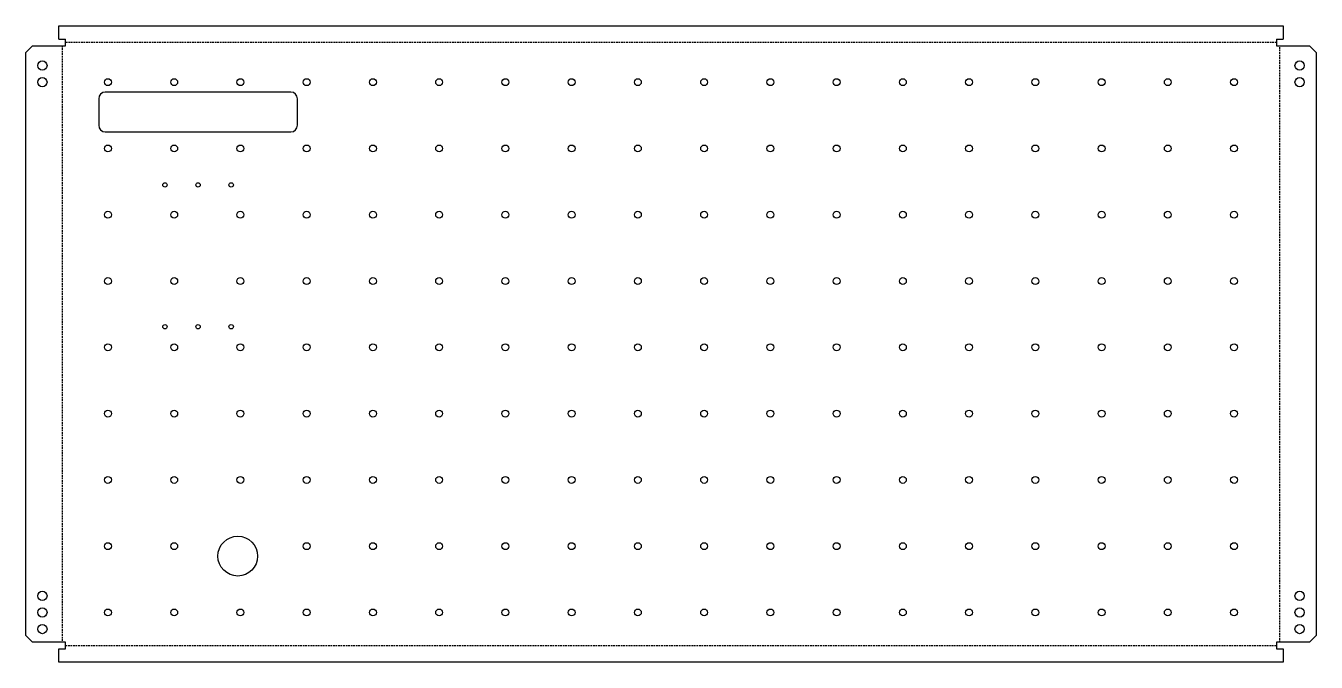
# Model space of a CAD drawing. Header units: millimetres. Extents: x -487 to 487, y -240 to 240.
import ezdxf

# ---------------------------------------------------------------- set-up
doc = ezdxf.new("R2010")
doc.units = ezdxf.units.MM
doc.linetypes.add('HIDDEN', pattern=[1.905, 1.27, -0.635])
doc.layers.add('BEND-DOWN', color=3, linetype='HIDDEN')
doc.layers.add('BEND-UP', color=5, linetype='HIDDEN')

msp = doc.modelspace()

# ---------------------------------------------------------------- linework, layer by layer
for p, q in [((-462, 230), (-462, 240)), ((-462, 240), (462, 240)), ((462, 240), (462, 230)), ((-482, 225), (-487, 220)), ((-482, 225), (-457, 225)), ((-462, 230), (-457, 230)), ((-457, 225), (-457, 230)), ((457, 230), (462, 230)), ((457, 230), (457, 225)), ((457, 225), (482, 225)), ((487, 220), (482, 225)), ((-487, -220), (-487, 220)), ((487, 220), (487, -220)), ((-287, 190), (-427, 190)), ((-432, 185), (-432, 165)), ((-282, 165), (-282, 185)), ((-427, 160), (-287, 160)), ((-487, -220), (-482, -225)), ((482, -225), (487, -220)), ((-457, -225), (-482, -225)), ((-462, -240), (-462, -230)), ((-462, -230), (-457, -230)), ((-457, -230), (-457, -225)), ((482, -225), (457, -225)), ((457, -225), (457, -230)), ((457, -230), (462, -230)), ((462, -230), (462, -240)), ((462, -240), (-462, -240))]:
    msp.add_line(p, q)
for centre, radius in [((-474.5, 210), 3.5), ((474.5, 210), 3.5), ((-474.5, 197.5), 3.5), ((-425, 197.5), 2.6), ((-375, 197.5), 2.6), ((-325, 197.5), 2.6), ((-275, 197.5), 2.6), ((-225, 197.5), 2.6), ((-175, 197.5), 2.6), ((-125, 197.5), 2.6), ((-75, 197.5), 2.6), ((-25, 197.5), 2.6), ((25, 197.5), 2.6), ((75, 197.5), 2.6), ((125, 197.5), 2.6), ((175, 197.5), 2.6), ((225, 197.5), 2.6), ((275, 197.5), 2.6), ((325, 197.5), 2.6), ((375, 197.5), 2.6), ((425, 197.5), 2.6), ((474.5, 197.5), 3.5), ((-425, 147.5), 2.6), ((-375, 147.5), 2.6), ((-325, 147.5), 2.6), ((-275, 147.5), 2.6), ((-225, 147.5), 2.6), ((-175, 147.5), 2.6), ((-125, 147.5), 2.6), ((-75, 147.5), 2.6), ((-25, 147.5), 2.6), ((25, 147.5), 2.6), ((75, 147.5), 2.6), ((125, 147.5), 2.6), ((175, 147.5), 2.6), ((225, 147.5), 2.6), ((275, 147.5), 2.6), ((325, 147.5), 2.6), ((375, 147.5), 2.6), ((425, 147.5), 2.6), ((-382, 120), 1.65), ((-357, 120), 1.65), ((-332, 120), 1.65), ((-425, 97.5), 2.6), ((-375, 97.5), 2.6), ((-325, 97.5), 2.6), ((-275, 97.5), 2.6), ((-225, 97.5), 2.6), ((-175, 97.5), 2.6), ((-125, 97.5), 2.6), ((-75, 97.5), 2.6), ((-25, 97.5), 2.6), ((25, 97.5), 2.6), ((75, 97.5), 2.6), ((125, 97.5), 2.6), ((175, 97.5), 2.6), ((225, 97.5), 2.6), ((275, 97.5), 2.6), ((325, 97.5), 2.6), ((375, 97.5), 2.6), ((425, 97.5), 2.6), ((-425, 47.5), 2.6), ((-375, 47.5), 2.6), ((-325, 47.5), 2.6), ((-275, 47.5), 2.6), ((-225, 47.5), 2.6), ((-175, 47.5), 2.6), ((-125, 47.5), 2.6), ((-75, 47.5), 2.6), ((-25, 47.5), 2.6), ((25, 47.5), 2.6), ((75, 47.5), 2.6), ((125, 47.5), 2.6), ((175, 47.5), 2.6), ((225, 47.5), 2.6), ((275, 47.5), 2.6), ((325, 47.5), 2.6), ((375, 47.5), 2.6), ((425, 47.5), 2.6), ((-382, 13), 1.65), ((-357, 13), 1.65), ((-332, 13), 1.65), ((-425, -2.5), 2.6), ((-375, -2.5), 2.6), ((-325, -2.5), 2.6), ((-275, -2.5), 2.6), ((-225, -2.5), 2.6), ((-175, -2.5), 2.6), ((-125, -2.5), 2.6), ((-75, -2.5), 2.6), ((-25, -2.5), 2.6), ((25, -2.5), 2.6), ((75, -2.5), 2.6), ((125, -2.5), 2.6), ((175, -2.5), 2.6), ((225, -2.5), 2.6), ((275, -2.5), 2.6), ((325, -2.5), 2.6), ((375, -2.5), 2.6), ((425, -2.5), 2.6), ((-425, -52.5), 2.6), ((-375, -52.5), 2.6), ((-325, -52.5), 2.6), ((-275, -52.5), 2.6), ((-225, -52.5), 2.6), ((-175, -52.5), 2.6), ((-125, -52.5), 2.6), ((-75, -52.5), 2.6), ((-25, -52.5), 2.6), ((25, -52.5), 2.6), ((75, -52.5), 2.6), ((125, -52.5), 2.6), ((175, -52.5), 2.6), ((225, -52.5), 2.6), ((275, -52.5), 2.6), ((325, -52.5), 2.6), ((375, -52.5), 2.6), ((425, -52.5), 2.6), ((-425, -102.5), 2.6), ((-375, -102.5), 2.6), ((-325, -102.5), 2.6), ((-275, -102.5), 2.6), ((-225, -102.5), 2.6), ((-175, -102.5), 2.6), ((-125, -102.5), 2.6), ((-75, -102.5), 2.6), ((-25, -102.5), 2.6), ((25, -102.5), 2.6), ((75, -102.5), 2.6), ((125, -102.5), 2.6), ((175, -102.5), 2.6), ((225, -102.5), 2.6), ((275, -102.5), 2.6), ((325, -102.5), 2.6), ((375, -102.5), 2.6), ((425, -102.5), 2.6), ((-327, -160), 15), ((-425, -152.5), 2.6), ((-375, -152.5), 2.6), ((-275, -152.5), 2.6), ((-225, -152.5), 2.6), ((-175, -152.5), 2.6), ((-125, -152.5), 2.6), ((-75, -152.5), 2.6), ((-25, -152.5), 2.6), ((25, -152.5), 2.6), ((75, -152.5), 2.6), ((125, -152.5), 2.6), ((175, -152.5), 2.6), ((225, -152.5), 2.6), ((275, -152.5), 2.6), ((325, -152.5), 2.6), ((375, -152.5), 2.6), ((425, -152.5), 2.6), ((-474.5, -190), 3.5), ((474.5, -190), 3.5), ((-474.5, -202.5), 3.5), ((-425, -202.5), 2.6), ((-375, -202.5), 2.6), ((-325, -202.5), 2.6), ((-275, -202.5), 2.6), ((-225, -202.5), 2.6), ((-175, -202.5), 2.6), ((-125, -202.5), 2.6), ((-75, -202.5), 2.6), ((-25, -202.5), 2.6), ((25, -202.5), 2.6), ((75, -202.5), 2.6), ((125, -202.5), 2.6), ((175, -202.5), 2.6), ((225, -202.5), 2.6), ((275, -202.5), 2.6), ((325, -202.5), 2.6), ((375, -202.5), 2.6), ((425, -202.5), 2.6), ((474.5, -202.5), 3.5), ((-474.5, -215), 3.5), ((474.5, -215), 3.5)]:
    msp.add_circle(centre, radius)
for centre, start, end in [((-427, 185), 90, 180), ((-287, 185), 0, 90), ((-427, 165), 180, 270), ((-287, 165), 270, 0)]:
    msp.add_arc(centre, 5, start, end)
at = {"layer": 'BEND-DOWN'}
for p, q in [((457, 227.5), (-457, 227.5)), ((-457, -227.5), (457, -227.5))]:
    msp.add_line(p, q, dxfattribs=at)
at = {"layer": 'BEND-UP'}
for p, q in [((-459.5, 225), (-459.5, -225)), ((459.5, -225), (459.5, 225))]:
    msp.add_line(p, q, dxfattribs=at)

doc.saveas('drawing.dxf')
